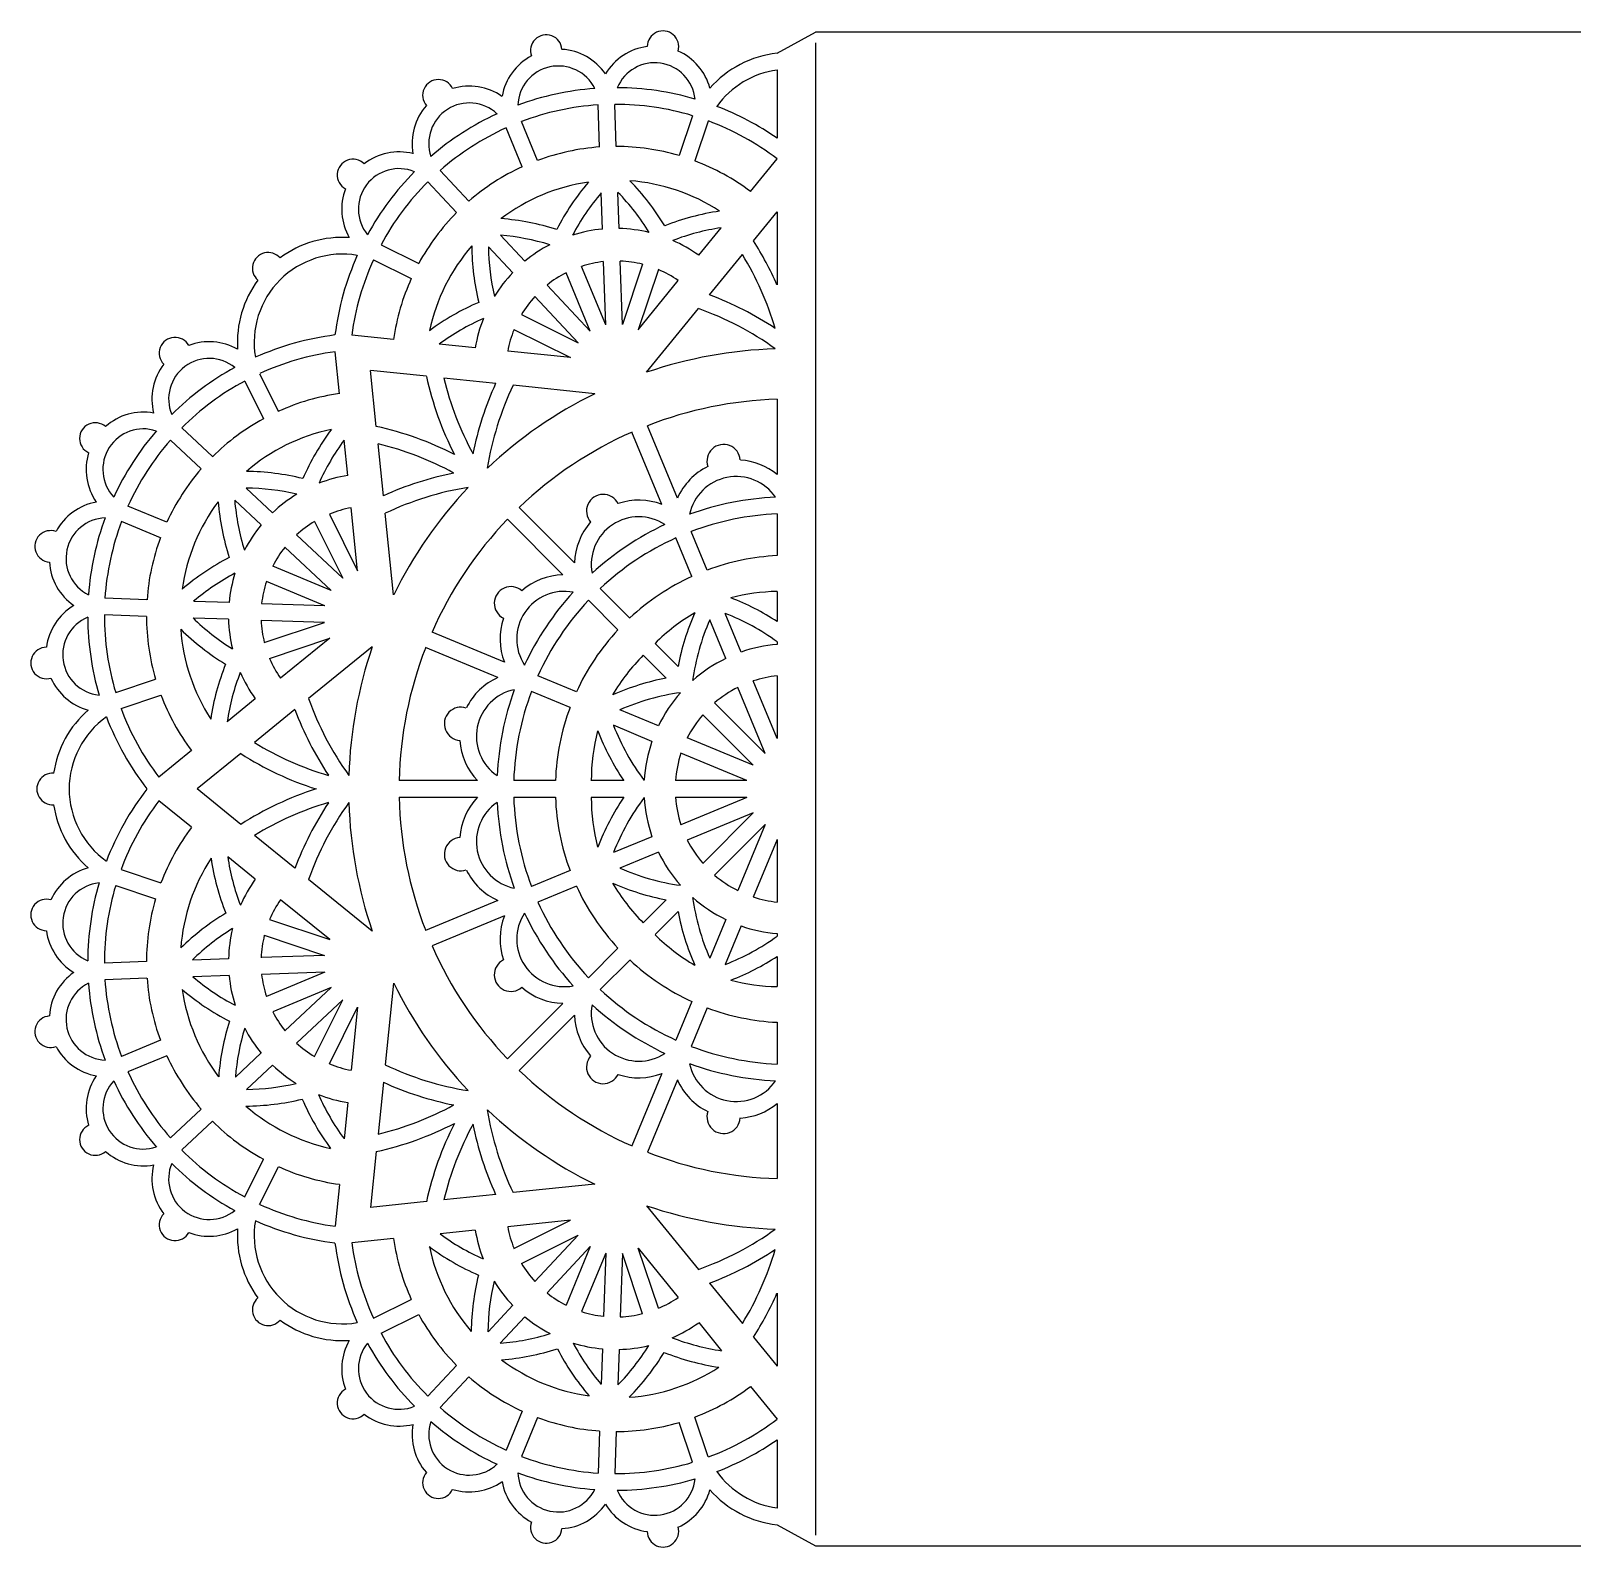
# Model space of a CAD drawing. Extents: x 33 to 338, y 40 to 190.
# Drawn here: x 32.8 to 185.6, y 39.6 to 189.8 of the extents above; entities that cross this region are included whole.
import ezdxf

# ---------------------------------------------------------------- set-up
doc = ezdxf.new("R2010")
doc.units = 0
doc.layers.get('0').update_dxf_attribs({"linetype": 'CONTINUOUS'})

msp = doc.modelspace()

# ---------------------------------------------------------------- linework, layer by layer
for p, q in [((106.8, 187.61), (110.6, 189.7)), ((260.6, 189.7), (110.6, 189.7)), ((110.6, 188.63), (110.6, 40.77)), ((106.8, 185.95), (106.8, 179.18)), ((89.21, 178.31), (89.07, 182.48)), ((90.86, 178.37), (90.72, 182.53)), ((83.06, 176.98), (81.47, 180.83)), ((98.42, 181.41), (97.09, 177.46)), ((99.98, 180.88), (98.66, 176.93)), ((81.54, 176.35), (79.94, 180.2)), ((76.25, 172.94), (73.4, 175.99)), ((104.17, 173.9), (106.8, 177.13)), ((75.04, 171.81), (72.19, 174.86)), ((89.49, 170.17), (89.37, 173.76)), ((91.14, 170.23), (91.02, 173.82)), ((104.46, 169.02), (106.8, 171.89)), ((106.8, 171.89), (106.8, 164.66)), ((81.8, 166.99), (79.4, 169.56)), ((99.03, 167.58), (101.25, 170.31)), ((67.55, 168.62), (71.28, 166.77)), ((80.6, 165.86), (78.2, 168.43)), ((66.81, 167.14), (70.54, 165.29)), ((89.82, 160.68), (89.6, 166.95)), ((91.47, 160.73), (91.25, 167.01)), ((93.47, 166.69), (91.47, 160.73)), ((100.1, 163.66), (103.36, 167.66)), ((88.29, 160.05), (85.89, 165.85)), ((89.82, 160.68), (87.41, 166.48)), ((95.04, 166.16), (93.04, 160.21)), ((93.04, 160.21), (97, 165.08)), ((87.08, 158.92), (82.79, 163.51)), ((88.29, 160.05), (84, 164.63)), ((93.87, 155.99), (99, 162.3)), ((81.46, 161.71), (87.08, 158.92)), ((68.79, 159.25), (64.65, 159.67)), ((80.72, 160.23), (86.34, 157.44)), ((63.42, 153.87), (62.99, 158.02)), ((76.89, 158.41), (73.32, 158.78)), ((86.34, 157.44), (80.1, 158.08)), ((55.52, 155.85), (57.38, 152.12)), ((67.08, 150.63), (66.51, 156.16)), ((72.04, 155.59), (66.51, 156.16)), ((54.04, 155.12), (55.9, 151.39)), ((78.91, 154.88), (73.78, 155.41)), ((88.74, 153.86), (80.65, 154.7)), ((106.8, 153.31), (106.8, 145.86)), ((50.85, 147.63), (47.81, 150.47)), ((95.39, 142.89), (92.42, 150.06)), ((96.92, 143.52), (93.95, 150.7)), ((49.72, 146.42), (46.68, 149.26)), ((64.25, 145.77), (63.89, 149.27)), ((67.79, 143.76), (67.26, 148.89)), ((56.8, 142.07), (54.18, 144.52)), ((46.32, 141.13), (42.47, 142.72)), ((55.67, 140.86), (53.05, 143.31)), ((65.23, 136.32), (64.59, 142.57)), ((86.73, 137.1), (81.24, 142.59)), ((45.69, 139.6), (41.84, 141.2)), ((60.95, 141.21), (63.75, 135.59)), ((62.43, 141.94), (65.23, 136.32)), ((68.8, 133.93), (67.97, 142.02)), ((85.56, 135.93), (80.07, 141.42)), ((106.8, 141.96), (106.8, 137.82)), ((63.75, 135.59), (59.16, 139.87)), ((98.35, 135.76), (96.77, 139.58)), ((99.88, 136.39), (98.29, 140.21)), ((62.62, 134.38), (58.03, 138.66)), ((62.62, 134.38), (56.82, 136.78)), ((61.99, 132.85), (56.19, 135.25)), ((92.19, 131.64), (89.27, 134.57)), ((44.35, 133.45), (40.19, 133.6)), ((52.49, 133.17), (48.98, 133.29)), ((61.99, 132.85), (55.71, 133.06)), ((91.02, 130.47), (88.1, 133.4)), ((106.8, 134.27), (106.8, 131.29)), ((44.3, 131.8), (40.13, 131.94)), ((52.43, 131.52), (48.92, 131.64)), ((61.93, 131.2), (55.66, 131.41)), ((101.71, 127.64), (100.13, 131.45)), ((103.24, 128.27), (101.66, 132.09)), ((55.98, 129.2), (61.93, 131.2)), ((79.77, 127.27), (72.6, 130.24)), ((56.51, 127.63), (62.46, 129.63)), ((62.46, 129.63), (57.59, 125.67)), ((66.68, 128.8), (60.37, 123.67)), ((79.14, 125.74), (71.97, 128.71)), ((96.98, 126.85), (94.71, 129.13)), ((106.8, 129.28), (106.8, 129.02)), ((95.81, 125.68), (93.54, 127.96)), ((41.26, 124.25), (45.21, 125.58)), ((86.91, 124.32), (83.09, 125.9)), ((106.8, 119.69), (104.43, 125.4)), ((106.8, 125.91), (106.8, 119.69)), ((41.78, 122.68), (45.73, 124.01)), ((86.28, 122.79), (82.46, 124.37)), ((105.61, 118.22), (102.9, 124.77)), ((55.08, 123.63), (52.3, 121.37)), ((59.01, 122.56), (55, 119.31)), ((95.03, 120.95), (91.21, 122.53)), ((105.61, 118.22), (100.6, 123.23)), ((94.4, 119.42), (90.58, 121.01)), ((104.44, 117.05), (99.43, 122.06)), ((104.44, 117.05), (97.9, 119.77)), ((48.77, 118.5), (45.53, 115.87)), ((53.65, 118.2), (49.34, 114.7)), ((103.81, 115.53), (97.26, 118.24)), ((53.65, 111.19), (49.34, 114.7)), ((77.11, 115.53), (69.34, 115.53)), ((84.83, 115.53), (80.7, 115.53)), ((91.61, 115.53), (88.39, 115.53)), ((103.81, 115.53), (96.72, 115.53)), ((48.77, 110.9), (45.53, 113.53)), ((77.11, 113.87), (69.34, 113.87)), ((84.83, 113.87), (80.7, 113.87)), ((91.61, 113.87), (88.39, 113.87)), ((103.81, 113.87), (96.72, 113.87)), ((103.81, 113.87), (97.26, 111.16)), ((104.44, 112.34), (97.9, 109.63)), ((104.44, 112.34), (99.43, 107.33)), ((59.01, 106.84), (55, 110.09)), ((105.61, 111.17), (100.6, 106.16)), ((105.61, 111.17), (102.9, 104.63)), ((94.4, 109.97), (90.58, 108.39)), ((106.8, 109.71), (104.43, 103.99)), ((106.8, 109.71), (106.8, 103.49)), ((55.08, 105.76), (52.36, 107.98)), ((95.03, 108.44), (91.21, 106.86)), ((41.78, 106.72), (45.73, 105.39)), ((66.68, 100.6), (60.37, 105.73)), ((86.28, 106.61), (82.46, 105.03)), ((41.26, 105.15), (45.21, 103.82)), ((86.91, 105.08), (83.09, 103.5)), ((62.46, 99.77), (57.59, 103.73)), ((79.14, 103.65), (71.97, 100.68)), ((95.81, 103.71), (93.54, 101.44)), ((96.98, 102.55), (94.71, 100.27)), ((56.51, 101.77), (62.46, 99.77)), ((79.77, 102.13), (72.6, 99.15)), ((101.71, 101.76), (100.13, 97.94)), ((103.24, 101.13), (101.66, 97.31)), ((55.98, 100.2), (61.93, 98.2)), ((106.8, 100.38), (106.8, 100.12)), ((52.43, 97.88), (48.85, 97.75)), ((61.93, 98.2), (55.66, 97.99)), ((91.02, 98.92), (88.1, 96)), ((106.8, 98.11), (106.8, 95.12)), ((44.3, 97.6), (40.13, 97.45)), ((61.99, 96.55), (55.71, 96.33)), ((61.99, 96.55), (56.19, 94.15)), ((92.19, 97.75), (89.27, 94.83)), ((44.35, 95.94), (40.19, 95.8)), ((52.49, 96.22), (48.9, 96.1)), ((62.62, 95.02), (56.82, 92.62)), ((62.62, 95.02), (58.03, 90.73)), ((68.8, 95.47), (67.97, 87.38)), ((63.75, 93.81), (59.16, 89.53)), ((60.95, 88.19), (63.75, 93.81)), ((85.56, 93.46), (80.07, 87.97)), ((98.35, 93.64), (96.77, 89.82)), ((62.43, 87.45), (65.23, 93.08)), ((65.23, 93.08), (64.59, 86.83)), ((86.73, 92.29), (81.24, 86.8)), ((99.88, 93.01), (98.29, 89.19)), ((106.8, 91.58), (106.8, 87.44)), ((45.69, 89.8), (41.84, 88.2)), ((46.32, 88.27), (42.47, 86.67)), ((55.67, 88.54), (53.11, 86.14)), ((56.8, 87.33), (54.23, 84.93)), ((67.79, 85.64), (67.26, 80.51)), ((95.39, 86.51), (92.42, 79.33)), ((96.92, 85.87), (93.95, 78.7)), ((49.72, 82.98), (46.68, 80.13)), ((64.25, 83.62), (63.89, 80.05)), ((106.8, 83.54), (106.8, 76.09)), ((50.85, 81.77), (47.81, 78.93)), ((54.04, 74.28), (55.9, 78.01)), ((67.08, 78.77), (66.51, 73.24)), ((55.52, 73.54), (57.38, 77.27)), ((63.42, 75.52), (62.99, 71.38)), ((88.74, 75.53), (80.65, 74.7)), ((72.04, 73.81), (66.51, 73.24)), ((78.91, 74.52), (73.78, 73.99)), ((93.87, 73.41), (99, 67.1)), ((86.34, 71.96), (80.1, 71.32)), ((80.72, 69.17), (86.34, 71.96)), ((76.89, 70.99), (73.4, 70.63)), ((81.46, 67.69), (87.08, 70.48)), ((87.08, 70.48), (82.79, 65.89)), ((68.79, 70.15), (64.65, 69.72)), ((88.29, 69.35), (84, 64.76)), ((88.29, 69.35), (85.89, 63.55)), ((95.04, 63.24), (93.04, 69.19)), ((93.04, 69.19), (97, 64.32)), ((89.82, 68.72), (87.41, 62.92)), ((89.82, 68.72), (89.6, 62.44)), ((91.47, 68.66), (91.25, 62.39)), ((93.47, 62.71), (91.47, 68.66)), ((100.1, 65.74), (103.36, 61.74)), ((106.8, 64.74), (106.8, 57.51)), ((66.81, 62.25), (70.54, 64.11)), ((80.6, 63.54), (78.15, 60.91)), ((67.55, 60.77), (71.28, 62.63)), ((81.8, 62.41), (79.35, 59.78)), ((99.03, 61.82), (101.29, 59.03)), ((104.46, 60.38), (106.8, 57.51)), ((89.49, 59.22), (89.37, 55.71)), ((91.14, 59.17), (91.02, 55.65)), ((75.04, 57.58), (72.19, 54.54)), ((76.25, 56.46), (73.4, 53.41)), ((104.17, 55.5), (106.8, 52.27)), ((81.54, 53.05), (79.94, 49.2)), ((83.06, 52.42), (81.47, 48.57)), ((98.42, 47.99), (97.09, 51.94)), ((99.98, 48.51), (98.66, 52.46)), ((89.21, 51.08), (89.07, 46.92)), ((90.86, 51.03), (90.72, 46.86)), ((106.8, 50.22), (106.8, 43.45)), ((106.8, 41.78), (110.6, 39.7)), ((110.6, 39.7), (260.6, 39.7))]:
    msp.add_line(p, q)
for centre, radius, start, end in [((83.92, 187.87), 1.56, 4.3264, 200.1365), ((95.49, 188.26), 1.56, 343.7893, 179.5994), ((85.13, 182.32), 5.68, 34.7495, 86.4213), ((94.67, 182.64), 5.68, 97.5045, 149.1763), ((85.13, 182.32), 5.68, 118.0416, 169.7134), ((94.67, 182.64), 4.02, 5.937, 157.4517), ((94.67, 182.64), 5.68, 15.2916, 65.8842), ((107.97, 177.26), 10.42, 96.4567, 138.6715), ((73.23, 183.44), 1.56, 24.8635, 220.6736), ((85.13, 182.32), 4.02, 26.4741, 177.9888), ((107.97, 177.26), 8.76, 97.6819, 144.6274), ((76.3, 178.66), 5.68, 55.2866, 106.9584), ((90.8, 156.15), 28.04, 94.2353, 110.2276), ((90.8, 156.15), 28.04, 73.6982, 89.6905), ((76.3, 178.66), 5.68, 138.5787, 190.2505), ((76.3, 178.66), 4.02, 47.0112, 198.5259), ((90.8, 156.15), 26.39, 93.7586, 110.7043), ((90.8, 156.15), 26.39, 73.2215, 90.1672), ((90.8, 156.15), 28.04, 55.2182, 69.0587), ((90.8, 156.15), 28.04, 114.7724, 130.7647), ((90.8, 156.15), 26.39, 52.6845, 69.6302), ((90.8, 156.15), 26.39, 114.2957, 131.2414), ((69.33, 172.15), 5.68, 75.8237, 127.4955), ((90.8, 156.15), 22.22, 94.0952, 110.3677), ((90.8, 156.15), 22.22, 73.5581, 89.8306), ((64.77, 175.54), 1.56, 45.4006, 241.2107), ((69.33, 172.15), 4.02, 67.5483, 219.063), ((90.8, 156.15), 28.04, 135.3095, 151.3018), ((90.8, 156.15), 22.22, 114.6323, 130.9048), ((90.8, 156.15), 22.22, 53.0211, 69.2935), ((69.33, 172.15), 5.68, 159.1158, 209.7084), ((90.8, 156.15), 26.39, 134.8328, 151.7785), ((90.8, 156.15), 18.87, 98.2215, 127.0067), ((106.46, 159.15), 24.14, 139.5156, 152.9114), ((74.97, 158.07), 24.14, 31.0144, 44.4102), ((90.8, 156.15), 18.87, 56.9191, 85.7043), ((106.46, 159.15), 22.49, 139.4774, 152.3787), ((74.97, 158.07), 22.49, 31.5471, 44.4484), ((90.8, 156.15), 22.22, 135.1694, 151.4419), ((77.63, 147.14), 24.14, 72.3167, 85.7125), ((104.55, 148.06), 24.14, 98.2133, 111.6091), ((77.63, 147.14), 22.49, 72.8495, 85.4861), ((90.8, 156.15), 14.09, 95.3273, 107.6073), ((90.8, 156.15), 14.09, 76.3185, 88.5985), ((104.55, 148.06), 22.49, 98.4397, 111.0763), ((63.73, 158.94), 10.42, 86.3285, 126.4011), ((90.8, 156.15), 18.87, 139.0675, 167.8527), ((100.68, 168.66), 24.14, 180.3617, 193.7575), ((100.68, 168.66), 22.49, 180.5881, 193.2247), ((90.8, 156.15), 14.09, 117.6208, 129.6727), ((90.8, 156.15), 14.09, 54.2531, 66.305), ((77.78, 151.92), 31.68, 23.6925, 32.6474), ((56.36, 166.3), 1.56, 40.7005, 229.2995), ((63.73, 158.94), 8.76, 80.3727, 189.6273), ((90.8, 156.15), 28.04, 155.9414, 172.7507), ((90.8, 156.15), 26.39, 155.3698, 172.3155), ((90.8, 156.15), 10.87, 96.3238, 108.1391), ((90.8, 156.15), 10.87, 75.7868, 87.602), ((77.78, 151.92), 30.03, 16.2452, 31.6042), ((63.73, 158.94), 10.42, 143.5989, 183.6715), ((90.8, 156.15), 22.22, 155.7065, 171.9789), ((90.8, 156.15), 14.09, 136.4015, 148.4534), ((90.8, 156.15), 10.87, 116.8609, 128.6762), ((90.8, 156.15), 10.87, 55.2497, 67.0649), ((90.8, 156.15), 10.87, 137.398, 149.2132), ((89.02, 133.98), 31.68, 56.2654, 69.52), ((86.73, 140.72), 24.14, 113.1628, 126.5586), ((89.02, 133.98), 30.03, 54.1214, 70.5873), ((86.73, 140.72), 22.49, 113.6955, 126.5968), ((90.8, 156.15), 14.09, 158.4669, 170.7469), ((47.13, 157.89), 1.56, 28.7893, 224.5994), ((50.52, 153.34), 5.68, 60.2916, 110.8842), ((66.52, 131.87), 28.04, 97.2493, 114.0586), ((90.8, 156.15), 10.87, 157.9351, 169.7503), ((50.52, 153.34), 4.02, 50.937, 202.4517), ((66.52, 131.87), 26.39, 97.6845, 114.6302), ((107.97, 114.7), 43.63, 91.7727, 108.851), ((50.52, 153.34), 5.68, 142.5045, 194.1763), ((66.52, 131.87), 28.04, 118.6982, 134.6905), ((66.52, 131.87), 26.39, 118.2215, 135.1672), ((102.99, 162.36), 31.68, 192.3526, 207.3052), ((102.99, 162.36), 30.03, 193.3958, 208.7548), ((107.73, 141.73), 31.68, 155.48, 168.7346), ((107.73, 141.73), 30.03, 154.4127, 170.8786), ((66.52, 131.87), 22.22, 98.0211, 114.2935), ((107.97, 114.7), 43.63, 116.149, 133.2273), ((107.97, 114.7), 38.63, 91.7376, 111.2735), ((44, 146.36), 5.68, 79.7495, 131.4213), ((66.52, 131.87), 22.22, 118.5581, 134.8306), ((39.23, 149.43), 1.56, 49.3264, 245.1365), ((44, 146.36), 4.02, 71.4741, 222.9888), ((66.52, 131.87), 28.04, 139.2353, 155.2276), ((66.52, 131.87), 18.87, 101.9191, 130.7043), ((81.96, 135.87), 24.14, 143.2133, 156.6091), ((60.3, 119.68), 31.68, 62.6948, 77.6474), ((107.97, 114.7), 38.63, 113.7265, 133.7735), ((66.52, 131.87), 26.39, 138.7586, 155.7043), ((81.96, 135.87), 22.49, 143.4397, 156.0763), ((60.3, 119.68), 30.03, 61.2452, 76.6042), ((101.5, 147.19), 1.65, 3.7921, 198.7079), ((44, 146.36), 5.68, 163.0416, 214.7134), ((102.75, 140.94), 6.37, 116.1658, 156.1036), ((102.75, 140.94), 6.37, 50.5365, 86.3342), ((66.52, 131.87), 22.22, 139.0952, 155.3677), ((53.96, 122.03), 24.14, 76.0144, 89.4102), ((66.52, 131.87), 14.09, 99.2531, 111.305), ((80.94, 114.93), 31.68, 101.2654, 114.52), ((102.75, 140.94), 4.72, 34.3548, 168.1452), ((53.96, 122.03), 22.49, 76.5471, 89.4484), ((66.52, 131.87), 14.09, 121.3185, 133.5985), ((80.94, 114.93), 30.03, 99.1214, 115.5873), ((107.97, 114.7), 43.63, 136.7727, 153.851), ((89.56, 142.24), 1.65, 26.2921, 221.2079), ((107.97, 114.7), 28.94, 92.6273, 109.8727), ((40.35, 137.54), 5.68, 100.2866, 151.9584), ((66.52, 131.87), 18.87, 143.2215, 172.0067), ((75.47, 145.07), 24.14, 184.5156, 197.9114), ((75.47, 145.07), 22.49, 184.4774, 197.3787), ((66.52, 131.87), 10.87, 100.2497, 112.0649), ((93.1, 136.95), 6.37, 68.8964, 108.8342), ((40.35, 137.54), 4.02, 92.0112, 243.5259), ((66.52, 131.87), 28.04, 159.7724, 175.7647), ((66.52, 131.87), 26.39, 159.2957, 176.2414), ((66.52, 131.87), 14.09, 140.3273, 152.6073), ((66.52, 131.87), 10.87, 120.7868, 132.602), ((107.97, 114.7), 38.63, 136.2265, 156.2735), ((93.1, 136.95), 6.37, 138.6658, 178.6036), ((93.1, 136.95), 4.72, 56.8548, 190.6452), ((107.97, 114.7), 28.94, 115.1273, 132.3727), ((107.97, 114.7), 27.28, 92.4607, 110.7633), ((34.8, 138.74), 1.56, 69.8635, 265.6736), ((66.52, 131.87), 22.22, 159.6323, 175.9048), ((107.97, 114.7), 27.28, 114.2367, 133.2633), ((63.58, 116.19), 24.14, 117.3167, 130.7125), ((66.52, 131.87), 10.87, 141.3238, 153.1391), ((107.97, 114.7), 23.15, 92.9003, 110.4531), ((40.35, 137.54), 5.68, 183.5787, 235.2505), ((63.58, 116.19), 22.49, 117.8495, 130.4861), ((66.52, 131.87), 14.09, 162.6208, 174.6727), ((66.52, 131.87), 10.87, 161.8609, 173.6762), ((80.42, 133.1), 1.65, 48.7921, 243.7079), ((85.72, 129.56), 6.37, 91.3964, 131.3342), ((107.97, 114.7), 23.15, 114.5469, 132.9531), ((85.72, 129.56), 4.72, 79.3548, 213.1452), ((107.97, 114.7), 28.94, 137.6273, 154.8727), ((107.97, 114.7), 27.28, 136.7367, 155.7633), ((107.2, 114.38), 19.9, 91.1734, 104.5129), ((93.53, 111.12), 24.14, 56.6577, 68.9005), ((40.02, 128), 5.68, 120.8237, 172.4955), ((40.02, 128), 4.02, 112.5483, 264.063), ((66.52, 131.87), 28.04, 180.3095, 196.3018), ((66.52, 131.87), 26.39, 179.8328, 196.7785), ((66.52, 131.87), 22.22, 180.1694, 196.4419), ((64.66, 147.71), 22.49, 225.5881, 238.2247), ((66.52, 131.87), 14.09, 181.4015, 193.4534), ((66.52, 131.87), 10.87, 182.398, 194.2132), ((85.72, 129.56), 6.37, 161.1658, 201.1036), ((108.73, 115.01), 19.9, 120.4871, 134.8188), ((120.71, 122.38), 24.14, 156.0995, 169.3266), ((120.71, 122.38), 22.49, 156.2033, 172.1587), ((93.53, 111.12), 22.49, 53.8389, 68.7967), ((66.52, 131.87), 18.87, 184.0675, 212.8527), ((64.66, 147.71), 24.14, 225.3617, 238.7575), ((107.97, 114.7), 23.15, 137.0469, 155.4531), ((34.4, 127.18), 1.56, 90.4006, 286.2107), ((107.97, 114.7), 43.63, 161.149, 178.2273), ((107.97, 114.7), 38.63, 158.7265, 178.7735), ((107.97, 114.7), 14.37, 94.6756, 109.2013), ((74.55, 118.08), 24.14, 158.1628, 171.5586), ((66.52, 131.87), 10.87, 202.9351, 214.7503), ((107.65, 113.93), 19.9, 135.1812, 149.5129), ((107.97, 114.7), 14.37, 115.7987, 131.58), ((40.02, 128), 5.68, 204.1158, 254.7084), ((74.55, 118.08), 22.49, 158.6955, 171.5968), ((66.52, 131.87), 14.09, 203.4669, 215.7469), ((81.72, 119.92), 6.37, 113.8964, 153.8342), ((100.29, 101.96), 24.14, 100.6734, 113.9005), ((107.97, 114.7), 11.27, 95.9638, 108.294), ((66.52, 131.87), 22.22, 200.7065, 216.9789), ((81.72, 119.92), 4.72, 101.8548, 235.6452), ((107.97, 114.7), 28.94, 160.1273, 177.3727), ((107.97, 114.7), 27.28, 159.2367, 178.2633), ((100.29, 101.96), 22.49, 97.8413, 113.7967), ((107.97, 114.7), 14.37, 138.42, 154.2013), ((107.97, 114.7), 11.27, 116.706, 130.794), ((45.4, 114.7), 10.42, 131.3285, 171.4011), ((66.52, 131.87), 26.39, 200.3698, 217.3155), ((88.69, 133.65), 31.68, 200.48, 213.7346), ((88.69, 133.65), 30.03, 199.4127, 215.8786), ((75.47, 121.16), 1.65, 71.2921, 266.2079), ((107.97, 114.7), 23.15, 159.5469, 177.9531), ((45.4, 114.7), 8.76, 125.3727, 234.6273), ((66.52, 131.87), 28.04, 200.9414, 217.7507), ((111.55, 129.14), 22.49, 201.2033, 217.1587), ((107.97, 114.7), 11.27, 139.206, 153.294), ((70.74, 144.88), 30.03, 238.3958, 253.7548), ((81.72, 119.92), 6.37, 183.6658, 223.6036), ((108.28, 115.46), 19.9, 165.4871, 179.8188), ((111.55, 129.14), 24.14, 201.0995, 214.3266), ((107.97, 114.7), 14.37, 160.7987, 176.58), ((70.74, 144.88), 31.68, 237.3526, 252.3052), ((107.97, 114.7), 11.27, 161.706, 175.794), ((34.99, 114.7), 1.56, 85.7005, 274.2995), ((66.52, 97.53), 28.04, 142.2493, 159.0586), ((70.74, 84.52), 31.68, 107.6948, 122.6474), ((45.4, 114.7), 10.42, 188.5989, 228.6715), ((66.52, 97.53), 26.39, 142.6845, 159.6302), ((70.74, 84.52), 30.03, 106.2452, 121.6042), ((88.69, 95.75), 31.68, 146.2654, 159.52), ((88.69, 95.75), 30.03, 144.1214, 160.5873), ((107.97, 114.7), 43.63, 181.7727, 198.851), ((107.97, 114.7), 38.63, 181.2265, 201.2735), ((81.72, 109.48), 6.37, 136.3964, 176.3342), ((81.72, 109.48), 4.72, 124.3548, 258.1452), ((107.97, 114.7), 28.94, 182.6273, 199.8727), ((107.97, 114.7), 27.28, 181.7367, 200.7633), ((107.97, 114.7), 23.15, 182.0469, 200.4531), ((108.28, 113.93), 19.9, 180.1812, 194.5129), ((111.55, 100.26), 24.14, 145.6734, 158.9005), ((111.55, 100.26), 22.49, 142.8413, 158.7967), ((107.97, 114.7), 14.37, 183.42, 199.2013), ((107.97, 114.7), 11.27, 184.206, 198.294), ((66.52, 97.53), 22.22, 143.0211, 159.2935), ((75.47, 108.24), 1.65, 93.7921, 288.7079), ((107.97, 114.7), 11.27, 206.706, 220.794), ((66.52, 97.53), 18.87, 146.9191, 175.7043), ((74.6, 111.28), 24.14, 188.2133, 201.6091), ((74.6, 111.28), 22.49, 188.4397, 201.0763), ((107.97, 114.7), 14.37, 205.7987, 221.58), ((40.02, 101.4), 5.68, 105.2916, 155.8842), ((40.02, 101.4), 4.02, 95.937, 247.4517), ((66.52, 97.53), 28.04, 163.6982, 179.6905), ((66.52, 97.53), 14.09, 144.2531, 156.305), ((81.72, 109.48), 6.37, 206.1658, 246.1036), ((100.29, 127.44), 22.49, 246.2033, 262.1587), ((107.97, 114.7), 11.27, 229.206, 243.294), ((66.52, 97.53), 26.39, 163.2215, 180.1672), ((107.97, 114.7), 23.15, 204.5469, 222.9531), ((107.65, 115.46), 19.9, 210.4871, 224.8188), ((100.29, 127.44), 24.14, 246.0995, 259.3266), ((120.71, 107.02), 22.49, 187.8413, 203.7967), ((107.97, 114.7), 14.37, 228.42, 244.2013), ((107.97, 114.7), 11.27, 251.706, 264.0362), ((34.4, 102.22), 1.56, 73.7893, 269.5994), ((66.52, 97.53), 22.22, 163.5581, 179.8306), ((64.6, 81.7), 24.14, 121.0144, 134.4102), ((66.52, 97.53), 10.87, 145.2497, 157.0649), ((85.72, 99.83), 4.72, 146.8548, 280.6452), ((107.97, 114.7), 28.94, 205.1273, 222.3727), ((107.97, 114.7), 27.28, 204.2367, 223.2633), ((120.71, 107.02), 24.14, 190.6734, 203.9005), ((64.6, 81.7), 22.49, 121.5471, 134.4484), ((66.52, 97.53), 14.09, 166.3185, 178.5985), ((85.72, 99.83), 6.37, 158.8964, 198.8342), ((107.97, 114.7), 14.37, 250.7987, 265.3244), ((40.02, 101.4), 5.68, 187.5045, 239.1763), ((66.52, 97.53), 10.87, 165.7868, 177.602), ((108.73, 114.38), 19.9, 225.1812, 239.5129), ((93.53, 118.28), 22.49, 291.2033, 306.1611), ((107.97, 114.7), 38.63, 203.7265, 223.7735), ((80.42, 96.29), 1.65, 116.2921, 311.2079), ((93.53, 118.28), 24.14, 291.0995, 303.3423), ((40.35, 91.86), 5.68, 124.7495, 176.4213), ((66.52, 97.53), 10.87, 186.3238, 198.1391), ((107.97, 114.7), 23.15, 227.0469, 245.4531), ((40.35, 91.86), 4.02, 116.4741, 267.9888), ((66.52, 97.53), 28.04, 184.2353, 200.2276), ((66.52, 97.53), 26.39, 183.7586, 200.7043), ((66.52, 97.53), 22.22, 184.0952, 200.3677), ((66.52, 97.53), 18.87, 188.2215, 217.0067), ((63.52, 113.19), 24.14, 229.5156, 242.9114), ((63.52, 113.19), 22.49, 229.4774, 242.3787), ((66.52, 97.53), 14.09, 185.3273, 197.6073), ((107.97, 114.7), 43.63, 206.149, 223.2273), ((85.72, 99.83), 6.37, 228.6658, 268.6036), ((107.97, 114.7), 27.28, 226.7367, 245.7633), ((107.2, 115.01), 19.9, 255.4871, 268.8266), ((93.1, 92.45), 4.72, 169.3548, 303.1452), ((107.97, 114.7), 28.94, 227.6273, 244.8727), ((34.8, 90.65), 1.56, 94.3264, 290.1365), ((75.53, 84.37), 24.14, 162.3167, 175.7125), ((66.52, 97.53), 10.87, 206.8609, 218.6762), ((93.1, 92.45), 6.37, 181.3964, 221.3342), ((107.97, 114.7), 23.15, 249.5469, 267.0997), ((75.53, 84.37), 22.49, 162.8495, 175.4861), ((66.52, 97.53), 14.09, 207.6208, 219.6727), ((40.35, 91.86), 5.68, 208.0416, 259.7134), ((66.52, 97.53), 10.87, 227.398, 239.2132), ((107.97, 114.7), 27.28, 249.2367, 267.5393), ((66.52, 97.53), 22.22, 204.6323, 220.9048), ((66.52, 97.53), 14.09, 226.4015, 238.4534), ((66.52, 97.53), 10.87, 247.9351, 259.7503), ((80.94, 114.46), 30.03, 244.4127, 260.8786), ((89.56, 87.15), 1.65, 138.7921, 333.7079), ((107.97, 114.7), 28.94, 250.1273, 267.3727), ((102.75, 88.45), 4.72, 191.8548, 325.6452), ((44, 83.04), 5.68, 145.2866, 196.9584), ((44, 83.04), 4.02, 137.0112, 288.5259), ((66.52, 97.53), 28.04, 204.7724, 220.7647), ((66.52, 97.53), 26.39, 204.2957, 221.2414), ((80.94, 114.46), 31.68, 245.48, 258.7346), ((107.97, 114.7), 38.63, 226.2265, 246.2735), ((93.1, 92.45), 6.37, 251.1658, 291.1036), ((102.75, 88.45), 6.37, 203.8964, 243.8342), ((54, 107.42), 22.49, 270.5881, 283.2247), ((66.52, 97.53), 14.09, 248.4669, 260.7469), ((81.94, 93.46), 22.49, 203.6955, 216.5968), ((54, 107.42), 24.14, 270.3617, 283.7575), ((66.52, 97.53), 18.87, 229.0675, 257.8527), ((81.94, 93.46), 24.14, 203.1628, 216.5586), ((60.3, 109.72), 30.03, 283.3958, 298.7548), ((107.73, 87.67), 30.03, 189.1214, 205.5873), ((107.97, 114.7), 43.63, 226.7727, 243.851), ((101.5, 82.21), 1.65, 161.2921, 356.2079), ((102.75, 88.45), 6.37, 273.6658, 309.4635), ((39.23, 79.96), 1.56, 114.8635, 310.6736), ((66.52, 97.53), 22.22, 225.1694, 241.4419), ((60.3, 109.72), 31.68, 282.3526, 297.3052), ((102.99, 67.03), 31.68, 152.6948, 167.6474), ((102.99, 67.03), 30.03, 151.2452, 166.6042), ((107.73, 87.67), 31.68, 191.2654, 204.52), ((44, 83.04), 5.68, 228.5787, 280.2505), ((66.52, 97.53), 26.39, 224.8328, 241.7785), ((107.97, 114.7), 38.63, 248.7265, 268.2624), ((50.52, 76.06), 5.68, 165.8237, 217.4955), ((50.52, 76.06), 4.02, 157.5483, 309.063), ((66.52, 97.53), 28.04, 225.3095, 241.3018), ((66.52, 97.53), 22.22, 245.7065, 261.9789), ((66.52, 97.53), 26.39, 245.3698, 262.3155), ((107.97, 114.7), 43.63, 251.149, 268.2273), ((47.13, 71.51), 1.56, 135.4006, 331.2107), ((63.73, 70.46), 8.76, 170.3727, 279.6273), ((66.52, 97.53), 28.04, 245.9414, 262.7507), ((50.52, 76.06), 5.68, 249.1158, 299.7084), ((63.73, 70.46), 10.42, 176.3285, 216.4011), ((86.79, 88.69), 22.49, 233.4397, 246.0763), ((90.8, 73.25), 14.09, 189.2531, 201.305), ((90.8, 73.25), 10.87, 190.2497, 202.0649), ((89.02, 95.42), 30.03, 289.4127, 305.8786), ((90.8, 73.25), 28.04, 187.2493, 204.0586), ((90.8, 73.25), 26.39, 187.6845, 204.6302), ((90.8, 73.25), 22.22, 188.0211, 204.2935), ((90.8, 73.25), 18.87, 191.9191, 220.7043), ((86.79, 88.69), 24.14, 233.2133, 246.6091), ((89.02, 95.42), 31.68, 290.48, 303.7346), ((77.78, 77.47), 30.03, 328.3958, 343.7548), ((90.8, 73.25), 10.87, 210.7868, 222.602), ((100.63, 60.7), 24.14, 166.0144, 179.4102), ((100.63, 60.7), 22.49, 166.5471, 179.4484), ((90.8, 73.25), 14.09, 211.3185, 223.5985), ((56.36, 63.09), 1.56, 130.7005, 319.2995), ((90.8, 73.25), 10.87, 231.3238, 243.1391), ((90.8, 73.25), 10.87, 292.9351, 304.7503), ((77.78, 77.47), 31.68, 327.3526, 336.3075), ((90.8, 73.25), 10.87, 251.8609, 263.6762), ((90.8, 73.25), 10.87, 272.398, 284.2132), ((63.73, 70.46), 10.42, 233.5989, 273.6715), ((90.8, 73.25), 22.22, 208.5581, 224.8306), ((90.8, 73.25), 14.09, 230.3273, 242.6073), ((90.8, 73.25), 14.09, 293.4669, 305.7469), ((69.33, 57.25), 5.68, 150.2916, 200.8842), ((69.33, 57.25), 4.02, 140.937, 292.4517), ((90.8, 73.25), 28.04, 208.6982, 224.6905), ((90.8, 73.25), 26.39, 208.2215, 225.1672), ((77.6, 82.2), 22.49, 274.4774, 287.3787), ((106.47, 70.31), 22.49, 207.8495, 220.4861), ((90.8, 73.25), 14.09, 252.6208, 264.6727), ((104.58, 81.28), 22.49, 248.6955, 261.5968), ((77.6, 82.2), 24.14, 274.5156, 287.9114), ((90.8, 73.25), 18.87, 233.2215, 262.0067), ((106.47, 70.31), 24.14, 207.3167, 220.7125), ((74.96, 71.39), 22.49, 315.5881, 328.2247), ((90.8, 73.25), 14.09, 271.4015, 283.4534), ((74.96, 71.39), 24.14, 315.3617, 328.7575), ((104.58, 81.28), 24.14, 248.1628, 261.5586), ((90.8, 73.25), 18.87, 274.0675, 302.8527), ((64.77, 53.86), 1.56, 118.7893, 314.5994), ((90.8, 73.25), 22.22, 229.0952, 245.3677), ((90.8, 73.25), 22.22, 290.7065, 306.9789), ((69.33, 57.25), 5.68, 232.5045, 284.1763), ((76.3, 50.73), 4.02, 161.4741, 312.9888), ((90.8, 73.25), 28.04, 229.2353, 245.2276), ((90.8, 73.25), 26.39, 228.7586, 245.7043), ((90.8, 73.25), 22.22, 249.6323, 265.9048), ((90.8, 73.25), 22.22, 270.1694, 286.4419), ((90.8, 73.25), 26.39, 290.3698, 307.3155), ((76.3, 50.73), 5.68, 169.7495, 221.4213), ((90.8, 73.25), 28.04, 290.9413, 304.7818), ((90.8, 73.25), 26.39, 249.2957, 266.2414), ((90.8, 73.25), 26.39, 269.8328, 286.7785), ((73.23, 45.96), 1.56, 139.3264, 335.1365), ((76.3, 50.73), 5.68, 253.0416, 304.7134), ((85.13, 47.08), 5.68, 190.2866, 241.9584), ((90.8, 73.25), 28.04, 249.7724, 265.7647), ((85.13, 47.08), 4.02, 182.0112, 333.5259), ((90.8, 73.25), 28.04, 270.3095, 286.3018), ((94.67, 46.75), 4.02, 202.5483, 354.063), ((107.97, 52.14), 8.76, 215.3726, 262.3181), ((94.67, 46.75), 5.68, 294.1158, 344.7084), ((107.97, 52.14), 10.42, 221.3285, 263.5433), ((85.13, 47.08), 5.68, 273.5787, 325.2505), ((94.67, 46.75), 5.68, 210.8237, 262.4955), ((83.92, 41.53), 1.56, 159.8635, 355.6736), ((95.49, 41.14), 1.56, 180.4006, 16.2107)]:
    msp.add_arc(centre, radius, start, end)

doc.saveas('drawing.dxf')
